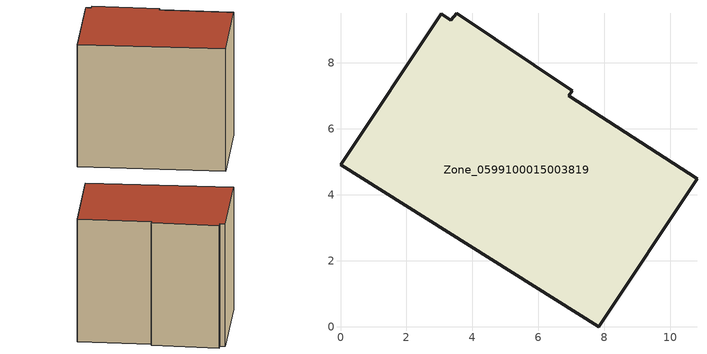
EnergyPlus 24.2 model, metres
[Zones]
Zone_0599100015003819
 floor ground (C_G): 7.83,0 0,4.91 3.06,9.48 3.35,9.3 3.52,9.5 7.03,7.16 6.92,7 10.81,4.49 z0.68
 wall outside (C_F): 0,4.91 7.83,0 10.81,4.49 6.92,7 7.03,7.16 3.52,9.5 3.35,9.3 3.06,9.48 0,4.91 z0.68:9.04
 roof outside (C_R): 3.35,9.3 3.06,9.48 0,4.91 7.83,0 10.81,4.49 6.92,7 7.03,7.16 3.52,9.5 z9.04
[BUILDING]
Pand.0599100015003819: North Axis=0; Terrain=City; Loads Convergence Tolerance Value=0.04; Temperature Convergence Tolerance Value=0.4; Solar Distribution=FullExterior; Maximum Number of Warmup Days=25; Minimum Number of Warmup Days=1
[Site:Location]
Rotterdam.The.Hague.AP_ZH_NLD Design_Conditions: Latitude=51.96; Longitude=4.45; Time Zone=1; Elevation=-4.5
[SITE:GROUNDTEMPERATURE:BUILDINGSURFACE]
18, 18, 18, 18, 18, 18, 18, 18, 18, 18, 18, 18
[MATERIAL] Thermal Absorptance=0.9; Solar Absorptance=0.7; Visible Absorptance=0.7
Name | Roughness | Thickness | Conductivity | Density | Specific Heat
G.TC.1975-1991 | MediumSmooth | 0.15 | 0.288461 | 540 | 1210
F.TC.1975-1991 | Rough | 0.3 | 0.230769 | 1920 | 840
R.TC.1975-1991 | MediumRough | 0.2 | 0.153846 | 1500 | 1000
[CONSTRUCTION]
C_G: G.TC.1975-1991
C_F: F.TC.1975-1991
C_R: R.TC.1975-1991
[ZONE]
Zone_0599100015003819: Type=1; Multiplier=1; Ceiling Height=Autocalculate; Volume=Autocalculate; Floor Area=autocalculate; Part of Total Floor Area=Yes
[ZONEINFILTRATION:DESIGNFLOWRATE]
Infil_Zone_0599100015003819: Zone or ZoneList or Space or SpaceList=Zone_0599100015003819; Schedule=AlwaysOn; Design Flow Rate Calculation Method=Flow/Area; Flow Rate per Floor Area=0.003; Constant Term Coefficient=1; Temperature Term Coefficient=0; Velocity Term Coefficient=0; Velocity Squared Term Coefficient=0
[HVACTEMPLATE:ZONE:IDEALLOADSAIRSYSTEM]
Zone_0599100015003819: Maximum Heating Supply Air Temperature=50; Minimum Cooling Supply Air Temperature=13; Maximum Heating Supply Air Humidity Ratio=0.0156; Minimum Cooling Supply Air Humidity Ratio=0.0077; Heating Limit=NoLimit; Cooling Limit=NoLimit; Dehumidification Control Type=ConstantSensibleHeatRatio; Cooling Sensible Heat Ratio=0.7; Dehumidification Setpoint=60; Humidification Control Type=None; Humidification Setpoint=30; Outdoor Air Method=None; Outdoor Air Flow Rate per Person=0.00944; Outdoor Air Flow Rate per Zone Floor Area=0; Outdoor Air Flow Rate per Zone=0; Demand Controlled Ventilation Type=None; Outdoor Air Economizer Type=NoEconomizer; Heat Recovery Type=None; Sensible Heat Recovery Effectiveness=0.7; Latent Heat Recovery Effectiveness=0.65
[ZONECONTROL:THERMOSTAT]
ThermostatControl_Zone_0599100015003819: Zone or ZoneList=Zone_0599100015003819; Control Type Schedule=DualSetpointControlType; Control 1=Thermostat_Zone_0599100015003819; Temperature Difference Between Cutout And Setpoint=0
[THERMOSTATSETPOINT:DUALSETPOINT]
Thermostat_Zone_0599100015003819: Heating Setpoint Temperature Schedule=HeatingSetpoint_Zone_0599100015003819; Cooling Setpoint Temperature Schedule=CoolingSetpoint_Zone_0599100015003819
[SCHEDULE:COMPACT]
HeatingSetpoint_Zone_0599100015003819: Through: 12/31, For: AllDays, Until: 24:00, 21
CoolingSetpoint_Zone_0599100015003819: Through: 12/31, For: AllDays, Until: 24:00, 24
DualSetpointControlType: Through: 12/31, For: AllDays, Until: 24:00, 4
AlwaysOn: Through: 12/31, For: AllDays, Until: 24:00, 1
